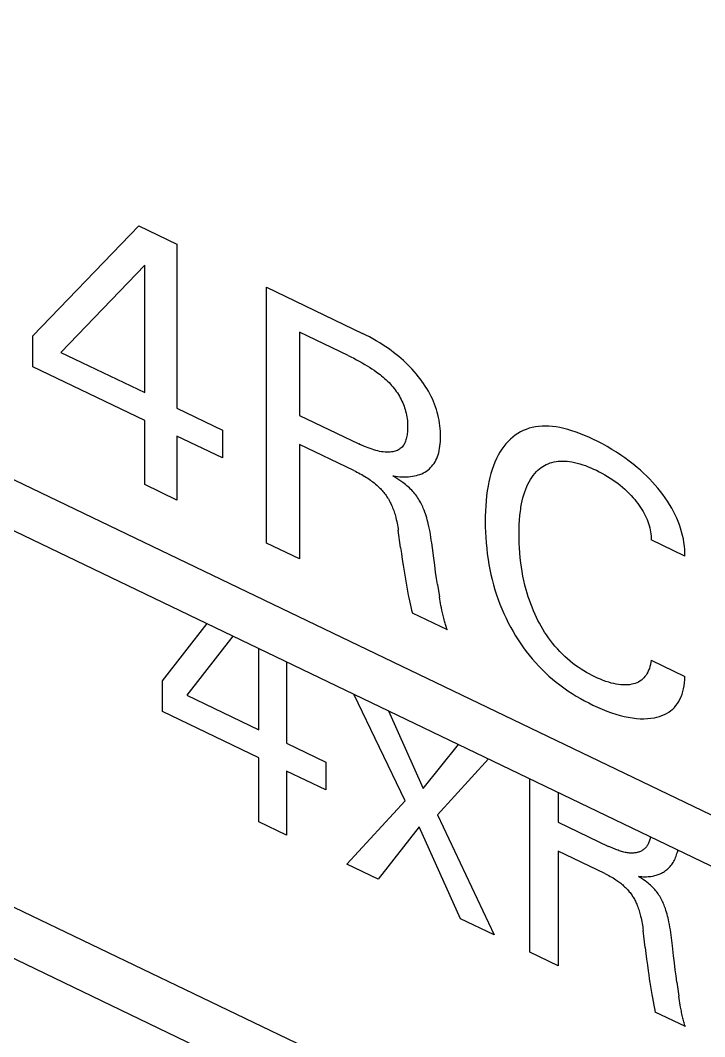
# Model space of a CAD drawing. Extents: x 0 to 420, y 0 to 297.
# Drawn here: x 169.51 to 174.32, y 130.12 to 137.26 of the extents above; entities that cross this region are included whole.
import ezdxf

# ---------------------------------------------------------------- set-up
doc = ezdxf.new("R2010")
doc.units = 0
doc.header["$LTSCALE"] = 23.1
doc.layers.add('40000_ISO', color=7, linetype='CONTINUOUS')

msp = doc.modelspace()

# ---------------------------------------------------------------- linework, layer by layer
at = {"layer": '40000_ISO', "color": 7, "linetype": 'CONTINUOUS'}
for p, q in [((151.239, 142.7894), (204.6505, 117.1157)), ((151.4456, 142.3318), (204.8571, 116.6581)), ((210.0891, 111.4974), (156.6777, 137.171)), ((156.8843, 136.7134), (210.2957, 111.0398)), ((169.5973, 135.0391), (170.3426, 135.8113)), ((170.3426, 135.8113), (170.6098, 135.6829)), ((170.6098, 135.6829), (170.6098, 134.532)), ((170.3834, 135.5358), (169.795, 134.9237)), ((170.3834, 134.6409), (170.3834, 135.5358)), ((171.2389, 133.5842), (171.2389, 135.3805)), ((171.2389, 135.3805), (171.9123, 135.0568)), ((171.4702, 135.0656), (171.4702, 134.4813)), ((171.8117, 134.9015), (171.4702, 135.0656)), ((171.9367, 135.0448), (171.9123, 135.0568)), ((169.5973, 134.8226), (169.5973, 135.0391)), ((171.9611, 135.0322), (171.9367, 135.0448)), ((171.9855, 135.0189), (171.9611, 135.0322)), ((172.0098, 135.0051), (171.9855, 135.0189)), ((172.0341, 134.9905), (172.0098, 135.0051)), ((172.0582, 134.9752), (172.0341, 134.9905)), ((169.795, 134.9237), (170.3834, 134.6409)), ((172.0766, 134.963), (172.0582, 134.9752)), ((172.0949, 134.9504), (172.0766, 134.963)), ((172.1131, 134.9373), (172.0949, 134.9504)), ((172.1312, 134.9237), (172.1131, 134.9373)), ((172.1491, 134.9097), (172.1312, 134.9237)), ((171.8117, 134.9015), (171.8313, 134.8919)), ((171.8313, 134.8919), (171.851, 134.882)), ((171.851, 134.882), (171.8706, 134.8718)), ((171.8706, 134.8718), (171.8902, 134.8613)), ((171.8902, 134.8613), (171.9098, 134.8504)), ((171.9098, 134.8504), (171.9294, 134.8391)), ((172.1669, 134.8952), (172.1491, 134.9097)), ((172.1845, 134.8801), (172.1669, 134.8952)), ((172.2004, 134.8659), (172.1845, 134.8801)), ((172.2161, 134.8513), (172.2004, 134.8659)), ((172.2316, 134.8362), (172.2161, 134.8513)), ((170.3834, 134.4448), (169.5973, 134.8226)), ((171.9294, 134.8391), (171.9455, 134.8294)), ((171.9455, 134.8294), (171.9616, 134.8195)), ((171.9616, 134.8195), (171.9776, 134.8091)), ((171.9776, 134.8091), (171.9936, 134.7984)), ((171.9936, 134.7984), (172.0095, 134.7872)), ((172.0095, 134.7872), (172.0252, 134.7756)), ((172.0252, 134.7756), (172.0361, 134.7673)), ((172.2469, 134.8207), (172.2316, 134.8362)), ((172.2619, 134.8048), (172.2469, 134.8207)), ((172.2766, 134.7884), (172.2619, 134.8048)), ((172.291, 134.7717), (172.2766, 134.7884)), ((172.3043, 134.7554), (172.291, 134.7717)), ((172.0361, 134.7673), (172.047, 134.7586)), ((172.047, 134.7586), (172.0577, 134.7498)), ((172.0577, 134.7498), (172.0683, 134.7406)), ((172.0683, 134.7406), (172.0788, 134.7311)), ((172.0788, 134.7311), (172.0891, 134.7212)), ((172.0891, 134.7212), (172.0993, 134.711)), ((172.0993, 134.711), (172.1083, 134.7015)), ((172.1083, 134.7015), (172.1172, 134.6916)), ((172.3172, 134.7388), (172.3043, 134.7554)), ((172.3298, 134.7218), (172.3172, 134.7388)), ((172.3419, 134.7045), (172.3298, 134.7218)), ((172.3536, 134.687), (172.3419, 134.7045)), ((172.1172, 134.6916), (172.1258, 134.6814)), ((172.1258, 134.6814), (172.1342, 134.671)), ((172.1342, 134.671), (172.1424, 134.6604)), ((172.1424, 134.6604), (172.1502, 134.6495)), ((172.1502, 134.6495), (172.1578, 134.6384)), ((172.1578, 134.6384), (172.165, 134.6271)), ((172.3648, 134.6691), (172.3536, 134.687)), ((172.3754, 134.651), (172.3648, 134.6691)), ((172.3855, 134.6327), (172.3754, 134.651)), ((172.3947, 134.6147), (172.3855, 134.6327)), ((172.165, 134.6271), (172.1718, 134.6156)), ((172.1718, 134.6156), (172.1782, 134.6042)), ((172.1782, 134.6042), (172.1841, 134.5925)), ((172.1841, 134.5925), (172.1897, 134.5808)), ((172.1897, 134.5808), (172.1949, 134.569)), ((172.1949, 134.569), (172.1998, 134.5572)), ((172.1998, 134.5572), (172.2042, 134.5453)), ((172.4033, 134.5965), (172.3947, 134.6147)), ((172.4113, 134.5782), (172.4033, 134.5965)), ((172.4187, 134.5598), (172.4113, 134.5782)), ((172.4255, 134.5413), (172.4187, 134.5598)), ((170.6098, 134.532), (170.9298, 134.3782)), ((172.2042, 134.5453), (172.2083, 134.5334)), ((172.2083, 134.5334), (172.212, 134.5216)), ((172.212, 134.5216), (172.2154, 134.5098)), ((172.2154, 134.5098), (172.2187, 134.4965)), ((172.2187, 134.4965), (172.2216, 134.4833)), ((172.4317, 134.5229), (172.4255, 134.5413)), ((172.4373, 134.5045), (172.4317, 134.5229)), ((172.4422, 134.4862), (172.4373, 134.5045)), ((172.4469, 134.4663), (172.4422, 134.4862)), ((170.3834, 133.9954), (170.3834, 134.4448)), ((171.4702, 134.4813), (171.8862, 134.2814)), ((172.2216, 134.4833), (172.224, 134.4701)), ((172.224, 134.4701), (172.226, 134.4571)), ((172.226, 134.4571), (172.2276, 134.4442)), ((172.2276, 134.4442), (172.2287, 134.4314)), ((172.2287, 134.4314), (172.2295, 134.4187)), ((172.2295, 134.4187), (172.2299, 134.4061)), ((172.4509, 134.4465), (172.4469, 134.4663)), ((172.4542, 134.427), (172.4509, 134.4465)), ((172.4568, 134.4076), (172.4542, 134.427)), ((170.9298, 134.3782), (170.9298, 134.1822)), ((172.226, 134.3444), (172.2244, 134.3351)), ((172.2273, 134.354), (172.226, 134.3444)), ((172.2283, 134.3637), (172.2273, 134.354)), ((172.2291, 134.3736), (172.2283, 134.3637)), ((172.2296, 134.3836), (172.2291, 134.3736)), ((172.2299, 134.3937), (172.2296, 134.3836)), ((172.2299, 134.4061), (172.2299, 134.3937)), ((172.4588, 134.3884), (172.4568, 134.4076)), ((172.4601, 134.3694), (172.4588, 134.3884)), ((172.4609, 134.3506), (172.4601, 134.3694)), ((172.4611, 134.3321), (172.4609, 134.3506)), ((172.986, 134.3421), (172.9688, 134.3291)), ((173.0039, 134.3541), (172.986, 134.3421)), ((173.0226, 134.3649), (173.0039, 134.3541)), ((173.0421, 134.3746), (173.0226, 134.3649)), ((173.0622, 134.383), (173.0421, 134.3746)), ((173.083, 134.3902), (173.0622, 134.383)), ((173.1046, 134.396), (173.083, 134.3902)), ((173.1269, 134.4005), (173.1046, 134.396)), ((173.1499, 134.4036), (173.1269, 134.4005)), ((173.1734, 134.4054), (173.1499, 134.4036)), ((173.1974, 134.406), (173.1734, 134.4054)), ((173.2219, 134.4052), (173.1974, 134.406)), ((173.2468, 134.4033), (173.2219, 134.4052)), ((173.272, 134.4001), (173.2468, 134.4033)), ((173.2975, 134.3958), (173.272, 134.4001)), ((173.3261, 134.3896), (173.2975, 134.3958)), ((173.355, 134.3822), (173.3261, 134.3896)), ((173.3841, 134.3735), (173.355, 134.3822)), ((173.4133, 134.3637), (173.3841, 134.3735)), ((173.4427, 134.3527), (173.4133, 134.3637)), ((173.4721, 134.3408), (173.4427, 134.3527)), ((170.6098, 134.336), (170.6098, 133.8866)), ((170.9298, 134.1822), (170.6098, 134.336)), ((171.4702, 134.2776), (171.4702, 133.473)), ((171.8512, 134.0944), (171.4702, 134.2776)), ((171.8996, 134.2752), (171.8862, 134.2814)), ((171.913, 134.2692), (171.8996, 134.2752)), ((172.2, 134.2708), (172.1953, 134.2644)), ((172.2043, 134.2775), (172.2, 134.2708)), ((172.2082, 134.2847), (172.2043, 134.2775)), ((172.2118, 134.2923), (172.2082, 134.2847)), ((172.215, 134.3002), (172.2118, 134.2923)), ((172.2178, 134.3085), (172.215, 134.3002)), ((172.2203, 134.3171), (172.2178, 134.3085)), ((172.2225, 134.326), (172.2203, 134.3171)), ((172.2244, 134.3351), (172.2225, 134.326)), ((172.457, 134.2653), (172.4588, 134.2815)), ((172.4588, 134.2815), (172.4601, 134.2981)), ((172.4601, 134.2981), (172.4608, 134.315)), ((172.4608, 134.315), (172.4611, 134.3321)), ((172.9197, 134.2811), (172.9047, 134.2625)), ((172.9356, 134.2986), (172.9197, 134.2811)), ((172.9524, 134.315), (172.9356, 134.2986)), ((172.9688, 134.3291), (172.9524, 134.315)), ((173.5016, 134.328), (173.4721, 134.3408)), ((173.5312, 134.3143), (173.5016, 134.328)), ((173.5645, 134.2979), (173.5312, 134.3143)), ((173.5977, 134.2805), (173.5645, 134.2979)), ((173.6309, 134.2621), (173.5977, 134.2805)), ((171.9264, 134.2633), (171.913, 134.2692)), ((171.9398, 134.2578), (171.9264, 134.2633)), ((171.9532, 134.2525), (171.9398, 134.2578)), ((171.9665, 134.2475), (171.9532, 134.2525)), ((171.9798, 134.2429), (171.9665, 134.2475)), ((171.9931, 134.2387), (171.9798, 134.2429)), ((172.0063, 134.2349), (171.9931, 134.2387)), ((172.0194, 134.2315), (172.0063, 134.2349)), ((172.0325, 134.2286), (172.0194, 134.2315)), ((172.0455, 134.2263), (172.0325, 134.2286)), ((172.0584, 134.2245), (172.0455, 134.2263)), ((172.0712, 134.2232), (172.0584, 134.2245)), ((172.0805, 134.2227), (172.0712, 134.2232)), ((172.0897, 134.2226), (172.0805, 134.2227)), ((172.0989, 134.2228), (172.0897, 134.2226)), ((172.1079, 134.2234), (172.0989, 134.2228)), ((172.1167, 134.2244), (172.1079, 134.2234)), ((172.1253, 134.2257), (172.1167, 134.2244)), ((172.1337, 134.2275), (172.1253, 134.2257)), ((172.1419, 134.2298), (172.1337, 134.2275)), ((172.1498, 134.2324), (172.1419, 134.2298)), ((172.1574, 134.2356), (172.1498, 134.2324)), ((172.1647, 134.2392), (172.1574, 134.2356)), ((172.1717, 134.2432), (172.1647, 134.2392)), ((172.1783, 134.2478), (172.1717, 134.2432)), ((172.1844, 134.2529), (172.1783, 134.2478)), ((172.1902, 134.2585), (172.1844, 134.2529)), ((172.1953, 134.2644), (172.1902, 134.2585)), ((172.4391, 134.1912), (172.4437, 134.2043)), ((172.4437, 134.2043), (172.448, 134.2189)), ((172.448, 134.2189), (172.4516, 134.2339)), ((172.4516, 134.2339), (172.4546, 134.2494)), ((172.4546, 134.2494), (172.457, 134.2653)), ((172.8652, 134.201), (172.8539, 134.1787)), ((172.8775, 134.2225), (172.8652, 134.201)), ((172.8906, 134.243), (172.8775, 134.2225)), ((172.9047, 134.2625), (172.8906, 134.243)), ((173.664, 134.2426), (173.6309, 134.2621)), ((173.6969, 134.222), (173.664, 134.2426)), ((173.7265, 134.2024), (173.6969, 134.222)), ((173.756, 134.1819), (173.7265, 134.2024)), ((172.3998, 134.1237), (172.4077, 134.1335)), ((172.4077, 134.1335), (172.4151, 134.1439)), ((172.4151, 134.1439), (172.422, 134.155)), ((172.422, 134.155), (172.4282, 134.1665)), ((172.4282, 134.1665), (172.434, 134.1786)), ((172.434, 134.1786), (172.4391, 134.1912)), ((172.8425, 134.1535), (172.8322, 134.1274)), ((172.8539, 134.1787), (172.8425, 134.1535)), ((173.1784, 134.122), (173.1906, 134.1293)), ((173.1906, 134.1293), (173.2032, 134.1359)), ((173.2032, 134.1359), (173.2162, 134.1418)), ((173.2162, 134.1418), (173.2297, 134.1468)), ((173.2297, 134.1468), (173.2436, 134.1511)), ((173.2436, 134.1511), (173.2579, 134.1545)), ((173.2579, 134.1545), (173.2726, 134.1572)), ((173.2726, 134.1572), (173.2876, 134.159)), ((173.2876, 134.159), (173.303, 134.16)), ((173.303, 134.16), (173.3187, 134.1603)), ((173.3187, 134.1603), (173.3346, 134.1599)), ((173.3346, 134.1599), (173.3508, 134.1587)), ((173.3508, 134.1587), (173.3672, 134.1568)), ((173.3672, 134.1568), (173.3838, 134.1542)), ((173.3838, 134.1542), (173.4024, 134.1505)), ((173.4024, 134.1505), (173.4212, 134.146)), ((173.4212, 134.146), (173.4401, 134.1407)), ((173.4401, 134.1407), (173.4591, 134.1347)), ((173.4591, 134.1347), (173.4782, 134.1281)), ((173.4782, 134.1281), (173.4974, 134.1207)), ((173.7852, 134.1604), (173.756, 134.1819)), ((173.8141, 134.1378), (173.7852, 134.1604)), ((173.8427, 134.1142), (173.8141, 134.1378)), ((171.8512, 134.0944), (171.8624, 134.089)), ((171.8624, 134.089), (171.8735, 134.0834)), ((171.8735, 134.0834), (171.8847, 134.0776)), ((171.8847, 134.0776), (171.8959, 134.0715)), ((171.8959, 134.0715), (171.907, 134.0653)), ((171.907, 134.0653), (171.9181, 134.0589)), ((171.9181, 134.0589), (171.9292, 134.0522)), ((172.1406, 134.0476), (172.1268, 134.0562)), ((172.1268, 134.0562), (172.1433, 134.0536)), ((172.2781, 134.0558), (172.2913, 134.0589)), ((172.2913, 134.0589), (172.3042, 134.0626)), ((172.3042, 134.0626), (172.3164, 134.0668)), ((172.3164, 134.0668), (172.3284, 134.0717)), ((172.3284, 134.0717), (172.34, 134.0772)), ((172.34, 134.0772), (172.3512, 134.0833)), ((172.3512, 134.0833), (172.362, 134.0901)), ((172.362, 134.0901), (172.3723, 134.0975)), ((172.3723, 134.0975), (172.3821, 134.1056)), ((172.3821, 134.1056), (172.3914, 134.1145)), ((172.3914, 134.1145), (172.3998, 134.1237)), ((172.8145, 134.0727), (172.8071, 134.0443)), ((172.8229, 134.1004), (172.8145, 134.0727)), ((172.8322, 134.1274), (172.8229, 134.1004)), ((173.1015, 134.0458), (173.1118, 134.06)), ((173.1118, 134.06), (173.1228, 134.0734)), ((173.1228, 134.0734), (173.1345, 134.0861)), ((173.1345, 134.0861), (173.1448, 134.096)), ((173.1448, 134.096), (173.1555, 134.1053)), ((173.1555, 134.1053), (173.1668, 134.114)), ((173.1668, 134.114), (173.1784, 134.122)), ((173.4974, 134.1207), (173.5166, 134.1128)), ((173.5166, 134.1128), (173.5359, 134.1043)), ((173.5359, 134.1043), (173.5551, 134.0953)), ((173.5551, 134.0953), (173.5747, 134.0856)), ((173.5747, 134.0856), (173.5943, 134.0753)), ((173.5943, 134.0753), (173.6138, 134.0644)), ((173.6138, 134.0644), (173.6332, 134.0529)), ((173.8645, 134.0952), (173.8427, 134.1142)), ((173.886, 134.0756), (173.8645, 134.0952)), ((173.9072, 134.0554), (173.886, 134.0756)), ((170.6098, 133.8866), (170.3834, 133.9954)), ((171.9292, 134.0522), (171.9403, 134.0453)), ((171.9403, 134.0453), (171.9495, 134.0393)), ((171.9495, 134.0393), (171.9587, 134.0331)), ((171.9587, 134.0331), (171.9678, 134.0267)), ((171.9678, 134.0267), (171.9769, 134.0201)), ((171.9769, 134.0201), (171.9859, 134.0133)), ((171.9859, 134.0133), (171.9949, 134.0063)), ((171.9949, 134.0063), (172.0038, 133.999)), ((172.0038, 133.999), (172.0126, 133.9914)), ((172.0126, 133.9914), (172.0191, 133.9855)), ((172.0191, 133.9855), (172.0256, 133.9795)), ((172.1543, 134.0387), (172.1406, 134.0476)), ((172.1433, 134.0536), (172.1596, 134.0516)), ((172.1681, 134.0296), (172.1543, 134.0387)), ((172.1596, 134.0516), (172.1758, 134.0502)), ((172.1818, 134.02), (172.1681, 134.0296)), ((172.1758, 134.0502), (172.1918, 134.0493)), ((172.1954, 134.0101), (172.1818, 134.02)), ((172.1918, 134.0493), (172.2069, 134.049)), ((172.2049, 134.0028), (172.1954, 134.0101)), ((172.2143, 133.9953), (172.2049, 134.0028)), ((172.2069, 134.049), (172.2218, 134.0492)), ((172.2236, 133.9875), (172.2143, 133.9953)), ((172.2218, 134.0492), (172.2365, 134.05)), ((172.2328, 133.9795), (172.2236, 133.9875)), ((172.2365, 134.05), (172.2509, 134.0514)), ((172.2509, 134.0514), (172.2646, 134.0533)), ((172.2646, 134.0533), (172.2781, 134.0558)), ((172.7948, 133.9856), (172.7892, 133.9515)), ((172.8005, 134.0152), (172.7948, 133.9856)), ((172.8071, 134.0443), (172.8005, 134.0152)), ((173.0666, 133.9824), (173.0744, 133.9991)), ((173.0744, 133.9991), (173.0828, 134.0153)), ((173.0828, 134.0153), (173.0918, 134.0309)), ((173.0918, 134.0309), (173.1015, 134.0458)), ((173.6332, 134.0529), (173.6526, 134.0408)), ((173.6526, 134.0408), (173.6701, 134.0291)), ((173.6701, 134.0291), (173.6876, 134.0169)), ((173.6876, 134.0169), (173.7049, 134.004)), ((173.7049, 134.004), (173.722, 133.9905)), ((173.722, 133.9905), (173.7388, 133.9764)), ((173.928, 134.0345), (173.9072, 134.0554)), ((173.9485, 134.013), (173.928, 134.0345)), ((173.9685, 133.9908), (173.9485, 134.013)), ((173.9869, 133.9694), (173.9685, 133.9908)), ((172.0256, 133.9795), (172.0321, 133.9733)), ((172.0321, 133.9733), (172.0384, 133.967)), ((172.0384, 133.967), (172.0446, 133.9605)), ((172.0446, 133.9605), (172.0507, 133.9538)), ((172.0507, 133.9538), (172.0566, 133.947)), ((172.0566, 133.947), (172.0625, 133.94)), ((172.0625, 133.94), (172.0681, 133.9329)), ((172.0681, 133.9329), (172.0737, 133.9254)), ((172.0737, 133.9254), (172.0791, 133.9177)), ((172.0791, 133.9177), (172.0844, 133.91)), ((172.2419, 133.9712), (172.2328, 133.9795)), ((172.2509, 133.9626), (172.2419, 133.9712)), ((172.2584, 133.955), (172.2509, 133.9626)), ((172.2658, 133.9472), (172.2584, 133.955)), ((172.273, 133.9392), (172.2658, 133.9472)), ((172.28, 133.9309), (172.273, 133.9392)), ((172.2868, 133.9224), (172.28, 133.9309)), ((172.2934, 133.9137), (172.2868, 133.9224)), ((172.2995, 133.9049), (172.2934, 133.9137)), ((172.7847, 133.9168), (172.7811, 133.8815)), ((172.7892, 133.9515), (172.7847, 133.9168)), ((173.0395, 133.9024), (173.0452, 133.9233)), ((173.0452, 133.9233), (173.0517, 133.9435)), ((173.0517, 133.9435), (173.0588, 133.9633)), ((173.0588, 133.9633), (173.0666, 133.9824)), ((173.7388, 133.9764), (173.7544, 133.9626)), ((173.7544, 133.9626), (173.7697, 133.9483)), ((173.7697, 133.9483), (173.7848, 133.9334)), ((173.7848, 133.9334), (173.7995, 133.918)), ((173.7995, 133.918), (173.8139, 133.9021)), ((174.0048, 133.9474), (173.9869, 133.9694)), ((174.0221, 133.9249), (174.0048, 133.9474)), ((174.0389, 133.9019), (174.0221, 133.9249)), ((172.0844, 133.91), (172.0894, 133.902)), ((172.0894, 133.902), (172.0943, 133.894)), ((172.0943, 133.894), (172.0989, 133.8859)), ((172.0989, 133.8859), (172.1034, 133.8777)), ((172.1034, 133.8777), (172.1077, 133.8694)), ((172.1077, 133.8694), (172.1118, 133.8611)), ((172.1118, 133.8611), (172.1162, 133.8516)), ((172.1162, 133.8516), (172.1204, 133.8421)), ((172.1204, 133.8421), (172.1244, 133.8325)), ((172.3054, 133.8959), (172.2995, 133.9049)), ((172.3111, 133.8868), (172.3054, 133.8959)), ((172.3164, 133.8775), (172.3111, 133.8868)), ((172.3216, 133.8681), (172.3164, 133.8775)), ((172.3264, 133.8585), (172.3216, 133.8681)), ((172.3311, 133.8489), (172.3264, 133.8585)), ((172.3355, 133.8393), (172.3311, 133.8489)), ((172.7784, 133.8457), (172.7765, 133.8094)), ((172.7811, 133.8815), (172.7784, 133.8457)), ((173.0259, 133.8373), (173.0298, 133.8594)), ((173.0298, 133.8594), (173.0343, 133.8812)), ((173.0343, 133.8812), (173.0395, 133.9024)), ((173.8139, 133.9021), (173.825, 133.8893)), ((173.825, 133.8893), (173.8358, 133.8761)), ((173.8358, 133.8761), (173.8462, 133.8627)), ((173.8462, 133.8627), (173.8563, 133.849)), ((173.8563, 133.849), (173.866, 133.835)), ((174.0548, 133.8785), (174.0389, 133.9019)), ((174.07, 133.8546), (174.0548, 133.8785)), ((174.0843, 133.8303), (174.07, 133.8546)), ((172.1244, 133.8325), (172.1281, 133.8229)), ((172.1281, 133.8229), (172.1316, 133.8133)), ((172.1316, 133.8133), (172.1349, 133.8037)), ((172.1349, 133.8037), (172.138, 133.7941)), ((172.138, 133.7941), (172.141, 133.7845)), ((172.141, 133.7845), (172.1437, 133.7749)), ((172.1437, 133.7749), (172.1471, 133.7621)), ((172.3397, 133.8296), (172.3355, 133.8393)), ((172.3453, 133.816), (172.3397, 133.8296)), ((172.3505, 133.8023), (172.3453, 133.816)), ((172.3553, 133.7886), (172.3505, 133.8023)), ((172.3598, 133.775), (172.3553, 133.7886)), ((172.364, 133.7614), (172.3598, 133.775)), ((172.7754, 133.7727), (172.7751, 133.7357)), ((172.7765, 133.8094), (172.7754, 133.7727)), ((173.0155, 133.7461), (173.0181, 133.777)), ((173.0181, 133.777), (173.0215, 133.8075)), ((173.0215, 133.8075), (173.0236, 133.8225)), ((173.0236, 133.8225), (173.0259, 133.8373)), ((173.866, 133.835), (173.8752, 133.8207)), ((173.8752, 133.8207), (173.8838, 133.8061)), ((173.8838, 133.8061), (173.8914, 133.7924)), ((173.8914, 133.7924), (173.8985, 133.7784)), ((173.8985, 133.7784), (173.905, 133.7644)), ((174.0969, 133.8071), (174.0843, 133.8303)), ((174.1086, 133.7836), (174.0969, 133.8071)), ((174.1195, 133.7598), (174.1086, 133.7836)), ((172.1471, 133.7621), (172.1503, 133.7494)), ((172.1503, 133.7494), (172.1531, 133.7367)), ((172.1531, 133.7367), (172.1558, 133.7241)), ((172.1558, 133.7241), (172.1581, 133.7115)), ((172.1581, 133.7115), (172.1603, 133.699)), ((172.3679, 133.7478), (172.364, 133.7614)), ((172.3715, 133.7342), (172.3679, 133.7478)), ((172.3748, 133.7207), (172.3715, 133.7342)), ((172.3793, 133.7013), (172.3748, 133.7207)), ((172.3833, 133.682), (172.3793, 133.7013)), ((172.7751, 133.7357), (172.7754, 133.6985)), ((173.0127, 133.683), (173.0138, 133.7148)), ((173.0138, 133.7148), (173.0155, 133.7461)), ((173.905, 133.7644), (173.911, 133.7502)), ((173.911, 133.7502), (173.9165, 133.736)), ((173.9165, 133.736), (173.9214, 133.7217)), ((173.9214, 133.7217), (173.9258, 133.7075)), ((173.9258, 133.7075), (173.9298, 133.6924)), ((174.1294, 133.736), (174.1195, 133.7598)), ((174.1385, 133.712), (174.1294, 133.736)), ((174.1466, 133.688), (174.1385, 133.712)), ((172.1603, 133.699), (172.1622, 133.6866)), ((172.1622, 133.6866), (172.164, 133.6742)), ((172.1804, 133.5526), (172.164, 133.6742)), ((172.3869, 133.6629), (172.3833, 133.682)), ((172.3902, 133.6437), (172.3869, 133.6629)), ((172.3933, 133.6247), (172.3902, 133.6437)), ((172.7754, 133.6985), (172.7765, 133.661)), ((172.7765, 133.661), (172.7784, 133.6232)), ((173.0123, 133.6509), (173.0127, 133.683)), ((173.0126, 133.6175), (173.0123, 133.6509)), ((173.9298, 133.6924), (173.9332, 133.6775)), ((173.9332, 133.6775), (173.9358, 133.6627)), ((173.9358, 133.6627), (173.9379, 133.6481)), ((173.9379, 133.6481), (173.9392, 133.6338)), ((173.9392, 133.6338), (173.9398, 133.6198)), ((174.1538, 133.664), (174.1466, 133.688)), ((174.1605, 133.6385), (174.1538, 133.664)), ((174.1661, 133.6132), (174.1605, 133.6385)), ((171.4702, 133.473), (171.2389, 133.5842)), ((172.3961, 133.6057), (172.3933, 133.6247)), ((172.3988, 133.5868), (172.3961, 133.6057)), ((172.4036, 133.5507), (172.3988, 133.5868)), ((172.7784, 133.6232), (172.7812, 133.585)), ((172.7812, 133.585), (172.7848, 133.5465)), ((173.0135, 133.5838), (173.0126, 133.6175)), ((173.0152, 133.5498), (173.0135, 133.5838)), ((173.9398, 133.6198), (173.9398, 133.6061)), ((174.177, 133.4921), (173.9398, 133.6061)), ((174.1706, 133.5881), (174.1661, 133.6132)), ((174.1739, 133.5634), (174.1706, 133.5881)), ((174.1761, 133.5391), (174.1739, 133.5634)), ((172.1804, 133.5526), (172.1862, 133.5112)), ((172.1862, 133.5112), (172.1922, 133.4697)), ((172.4129, 133.4787), (172.4036, 133.5507)), ((172.7848, 133.5465), (172.7893, 133.5077)), ((172.7893, 133.5077), (172.7949, 133.4685)), ((173.0176, 133.5154), (173.0152, 133.5498)), ((173.0208, 133.4808), (173.0176, 133.5154)), ((174.1771, 133.5153), (174.1761, 133.5391)), ((174.177, 133.4921), (174.1771, 133.5153)), ((172.1922, 133.4697), (172.1984, 133.4281)), ((172.1984, 133.4281), (172.2048, 133.3865)), ((172.4196, 133.4297), (172.4129, 133.4787)), ((172.4265, 133.3805), (172.4196, 133.4297)), ((172.7949, 133.4685), (172.8007, 133.4337)), ((172.8007, 133.4337), (172.8073, 133.3986)), ((173.0248, 133.4459), (173.0208, 133.4808)), ((173.0291, 133.4148), (173.0248, 133.4459)), ((173.0341, 133.3836), (173.0291, 133.4148)), ((172.2048, 133.3865), (172.2093, 133.3588)), ((172.2093, 133.3588), (172.2139, 133.3311)), ((172.4329, 133.3364), (172.4265, 133.3805)), ((172.8073, 133.3986), (172.8148, 133.3632)), ((172.8148, 133.3632), (172.8232, 133.3278)), ((173.0399, 133.3522), (173.0341, 133.3836)), ((173.0465, 133.3205), (173.0399, 133.3522)), ((172.2139, 133.3311), (172.2186, 133.3033)), ((172.2186, 133.3033), (172.2236, 133.2754)), ((172.2236, 133.2754), (172.2289, 133.2475)), ((172.4396, 133.2922), (172.4329, 133.3364)), ((172.4396, 133.2922), (172.4527, 133.207)), ((172.8232, 133.3278), (172.8326, 133.2921)), ((172.8326, 133.2921), (172.843, 133.2564)), ((173.054, 133.2887), (173.0465, 133.3205)), ((173.0624, 133.2568), (173.054, 133.2887)), ((172.2289, 133.2475), (172.2344, 133.2195)), ((172.2344, 133.2195), (172.2387, 133.1986)), ((172.4552, 133.1915), (172.4527, 133.207)), ((172.843, 133.2564), (172.8544, 133.2205)), ((172.8544, 133.2205), (172.8658, 133.1876)), ((173.0695, 133.2321), (173.0624, 133.2568)), ((173.0772, 133.2074), (173.0695, 133.2321)), ((173.0854, 133.1826), (173.0772, 133.2074)), ((172.2387, 133.1986), (172.2432, 133.1775)), ((172.2432, 133.1775), (172.2479, 133.1565)), ((172.2479, 133.1565), (172.2529, 133.1354)), ((172.2529, 133.1354), (172.258, 133.1142)), ((172.4578, 133.1761), (172.4552, 133.1915)), ((172.4605, 133.1606), (172.4578, 133.1761)), ((172.4634, 133.145), (172.4605, 133.1606)), ((172.4665, 133.1294), (172.4634, 133.145)), ((172.4696, 133.1138), (172.4665, 133.1294)), ((172.8658, 133.1876), (172.8781, 133.1546)), ((172.8781, 133.1546), (172.8914, 133.1217)), ((173.0944, 133.1579), (173.0854, 133.1826)), ((173.1039, 133.1331), (173.0944, 133.1579)), ((173.1141, 133.1084), (173.1039, 133.1331)), ((172.258, 133.1142), (172.2634, 133.093)), ((172.5091, 132.9749), (172.2634, 133.093)), ((172.4717, 133.1042), (172.4696, 133.1138)), ((172.4738, 133.0946), (172.4717, 133.1042)), ((172.476, 133.0849), (172.4738, 133.0946)), ((172.4783, 133.0753), (172.476, 133.0849)), ((172.4806, 133.0656), (172.4783, 133.0753)), ((172.4831, 133.0559), (172.4806, 133.0656)), ((172.8914, 133.1217), (172.9055, 133.089)), ((172.9055, 133.089), (172.9206, 133.0563)), ((173.1249, 133.0837), (173.1141, 133.1084)), ((173.1348, 133.0626), (173.1249, 133.0837)), ((173.1452, 133.0416), (173.1348, 133.0626)), ((170.5088, 132.6174), (170.8213, 133.0184)), ((172.4857, 133.0462), (172.4831, 133.0559)), ((172.4884, 133.0365), (172.4857, 133.0462)), ((172.4907, 133.0288), (172.4884, 133.0365)), ((172.493, 133.0211), (172.4907, 133.0288)), ((172.4954, 133.0134), (172.493, 133.0211)), ((172.4979, 133.0058), (172.4954, 133.0134)), ((172.5005, 132.9981), (172.4979, 133.0058)), ((172.5033, 132.9904), (172.5005, 132.9981)), ((172.5061, 132.9826), (172.5033, 132.9904)), ((172.9206, 133.0563), (172.9366, 133.0239)), ((172.9366, 133.0239), (172.9536, 132.9917)), ((172.9536, 132.9917), (172.97, 132.9625)), ((173.1561, 133.0207), (173.1452, 133.0416)), ((173.1675, 133), (173.1561, 133.0207)), ((173.1794, 132.9795), (173.1675, 133)), ((171.002, 132.9315), (170.6788, 132.5153)), ((172.5091, 132.9749), (172.5061, 132.9826)), ((172.97, 132.9625), (172.9871, 132.9336)), ((172.9871, 132.9336), (173.005, 132.9051)), ((173.1918, 132.9593), (173.1794, 132.9795)), ((173.2048, 132.9394), (173.1918, 132.9593)), ((173.2183, 132.9198), (173.2048, 132.9394)), ((173.2323, 132.9006), (173.2183, 132.9198)), ((171.1848, 132.2721), (171.1848, 132.8437)), ((173.005, 132.9051), (173.0237, 132.8771)), ((173.0237, 132.8771), (173.043, 132.8495)), ((173.043, 132.8495), (173.063, 132.8225)), ((173.2481, 132.8802), (173.2323, 132.9006)), ((173.2644, 132.8604), (173.2481, 132.8802)), ((173.2813, 132.8411), (173.2644, 132.8604)), ((173.063, 132.8225), (173.0838, 132.7961)), ((173.0838, 132.7961), (173.1051, 132.7703)), ((173.2987, 132.8224), (173.2813, 132.8411)), ((173.3165, 132.8044), (173.2987, 132.8224)), ((173.3347, 132.787), (173.3165, 132.8044)), ((173.3532, 132.7704), (173.3347, 132.787)), ((171.3796, 132.75), (171.3796, 132.1785)), ((173.1051, 132.7703), (173.1275, 132.7448)), ((173.1275, 132.7448), (173.1505, 132.7201)), ((173.1505, 132.7201), (173.174, 132.6961)), ((173.3721, 132.7545), (173.3532, 132.7704)), ((173.3907, 132.7396), (173.3721, 132.7545)), ((173.4095, 132.7255), (173.3907, 132.7396)), ((173.4285, 132.7121), (173.4095, 132.7255)), ((173.4476, 132.6994), (173.4285, 132.7121)), ((173.9273, 132.7038), (173.9223, 132.6906)), ((173.9315, 132.7176), (173.9273, 132.7038)), ((173.935, 132.732), (173.9315, 132.7176)), ((173.9378, 132.7468), (173.935, 132.732)), ((173.9398, 132.7621), (173.9378, 132.7468)), ((173.9398, 132.7621), (174.177, 132.648)), ((173.174, 132.6961), (173.198, 132.673)), ((173.198, 132.673), (173.2224, 132.6507)), ((173.2224, 132.6507), (173.2472, 132.6291)), ((173.2472, 132.6291), (173.2723, 132.6085)), ((173.4668, 132.6874), (173.4476, 132.6994)), ((173.4861, 132.6759), (173.4668, 132.6874)), ((173.5055, 132.6651), (173.4861, 132.6759)), ((173.5249, 132.6549), (173.5055, 132.6651)), ((173.5443, 132.6453), (173.5249, 132.6549)), ((173.5639, 132.6362), (173.5443, 132.6453)), ((173.5835, 132.6277), (173.5639, 132.6362)), ((173.8802, 132.629), (173.8711, 132.6214)), ((173.8887, 132.6373), (173.8802, 132.629)), ((173.8966, 132.6464), (173.8887, 132.6373)), ((173.9039, 132.6563), (173.8966, 132.6464)), ((173.9106, 132.6668), (173.9039, 132.6563)), ((173.9166, 132.678), (173.9106, 132.6668)), ((173.9223, 132.6906), (173.9166, 132.678)), ((174.1764, 132.6255), (174.177, 132.648)), ((170.5088, 132.401), (170.5088, 132.6174)), ((173.2723, 132.6085), (173.2976, 132.5887)), ((173.2976, 132.5887), (173.3263, 132.5675)), ((173.3263, 132.5675), (173.3552, 132.5474)), ((173.603, 132.6199), (173.5835, 132.6277)), ((173.6224, 132.6128), (173.603, 132.6199)), ((173.6418, 132.6064), (173.6224, 132.6128)), ((173.6594, 132.6013), (173.6418, 132.6064)), ((173.6768, 132.597), (173.6594, 132.6013)), ((173.6941, 132.5934), (173.6768, 132.597)), ((173.7112, 132.5906), (173.6941, 132.5934)), ((173.7281, 132.5887), (173.7112, 132.5906)), ((173.7437, 132.5877), (173.7281, 132.5887)), ((173.759, 132.5876), (173.7437, 132.5877)), ((173.7741, 132.5883), (173.759, 132.5876)), ((173.7888, 132.5898), (173.7741, 132.5883)), ((173.8032, 132.5922), (173.7888, 132.5898)), ((173.8156, 132.5951), (173.8032, 132.5922)), ((173.8276, 132.5988), (173.8156, 132.5951)), ((173.8393, 132.6032), (173.8276, 132.5988)), ((173.8504, 132.6084), (173.8393, 132.6032)), ((173.861, 132.6145), (173.8504, 132.6084)), ((173.8711, 132.6214), (173.861, 132.6145)), ((174.163, 132.5416), (174.168, 132.5615)), ((174.168, 132.5615), (174.1719, 132.5821)), ((174.1719, 132.5821), (174.1747, 132.6035)), ((174.1747, 132.6035), (174.1764, 132.6255)), ((170.6788, 132.5153), (171.1848, 132.2721)), ((172.2112, 131.7737), (171.8523, 132.5228)), ((173.3552, 132.5474), (173.3842, 132.5283)), ((173.3842, 132.5283), (173.4134, 132.5101)), ((173.4134, 132.5101), (173.4428, 132.493)), ((173.4428, 132.493), (173.4722, 132.4767)), ((174.1338, 132.4719), (174.1424, 132.4876)), ((174.1424, 132.4876), (174.15, 132.5042)), ((174.15, 132.5042), (174.157, 132.5224)), ((174.157, 132.5224), (174.163, 132.5416)), ((173.4722, 132.4767), (173.5017, 132.4613)), ((173.5017, 132.4613), (173.5312, 132.4467)), ((173.5312, 132.4467), (173.5636, 132.4316)), ((173.5636, 132.4316), (173.596, 132.4175)), ((173.596, 132.4175), (173.6283, 132.4046)), ((174.0785, 132.4074), (174.0912, 132.4183)), ((174.0912, 132.4183), (174.1031, 132.4302)), ((174.1031, 132.4302), (174.1142, 132.4431)), ((174.1142, 132.4431), (174.1244, 132.457)), ((174.1244, 132.457), (174.1338, 132.4719)), ((171.1848, 132.076), (170.5088, 132.401)), ((172.0958, 132.4058), (172.339, 131.8612)), ((173.6283, 132.4046), (173.6605, 132.3928)), ((173.6605, 132.3928), (173.6925, 132.3823)), ((173.6925, 132.3823), (173.7218, 132.3738)), ((173.7218, 132.3738), (173.7509, 132.3666)), ((173.7509, 132.3666), (173.7797, 132.3606)), ((173.7797, 132.3606), (173.8082, 132.3559)), ((173.8082, 132.3559), (173.8363, 132.3526)), ((173.8363, 132.3526), (173.8625, 132.3509)), ((173.8625, 132.3509), (173.8883, 132.3505)), ((173.8883, 132.3505), (173.9136, 132.3515)), ((173.9136, 132.3515), (173.9384, 132.3539)), ((173.9384, 132.3539), (173.9625, 132.3577)), ((173.9625, 132.3577), (173.9808, 132.3618)), ((173.9808, 132.3618), (173.9987, 132.3667)), ((173.9987, 132.3667), (174.016, 132.3726)), ((174.016, 132.3726), (174.0327, 132.3796)), ((174.0327, 132.3796), (174.0487, 132.3877)), ((174.0487, 132.3877), (174.064, 132.397)), ((174.064, 132.397), (174.0785, 132.4074)), ((171.3796, 132.1785), (171.6547, 132.0462)), ((172.339, 131.8612), (172.586, 132.1701)), ((171.1848, 131.6267), (171.1848, 132.076)), ((172.7984, 132.0681), (172.4399, 131.6751)), ((171.6547, 132.0462), (171.6547, 131.8502)), ((171.3796, 131.9824), (171.3796, 131.533)), ((171.6547, 131.8502), (171.3796, 131.9824)), ((173.0881, 130.7118), (173.0881, 131.9288)), ((171.8031, 131.3295), (172.2112, 131.7737)), ((173.287, 131.8332), (173.287, 131.6244)), ((172.4399, 131.6751), (172.8367, 130.8326)), ((171.3796, 131.533), (171.1848, 131.6267)), ((172.3101, 131.5924), (172.0216, 131.2244)), ((172.6007, 130.9461), (172.3101, 131.5924)), ((173.287, 131.6244), (173.6415, 131.4541)), ((173.9265, 131.4886), (173.9242, 131.4825)), ((173.9285, 131.4949), (173.9265, 131.4886)), ((173.9304, 131.5014), (173.9285, 131.4949)), ((173.9321, 131.508), (173.9304, 131.5014)), ((173.9336, 131.5148), (173.9321, 131.508)), ((173.9349, 131.5217), (173.9336, 131.5148)), ((173.287, 131.4208), (173.287, 130.6162)), ((173.6147, 131.2632), (173.287, 131.4208)), ((173.6498, 131.4502), (173.6415, 131.4541)), ((173.6581, 131.4465), (173.6498, 131.4502)), ((173.6664, 131.4428), (173.6581, 131.4465)), ((173.6747, 131.4392), (173.6664, 131.4428)), ((173.683, 131.4358), (173.6747, 131.4392)), ((173.6913, 131.4324), (173.683, 131.4358)), ((173.6995, 131.4293), (173.6913, 131.4324)), ((173.7078, 131.4263), (173.6995, 131.4293)), ((173.7161, 131.4234), (173.7078, 131.4263)), ((173.7243, 131.4208), (173.7161, 131.4234)), ((173.7325, 131.4183), (173.7243, 131.4208)), ((173.7406, 131.416), (173.7325, 131.4183)), ((173.7487, 131.414), (173.7406, 131.416)), ((173.8591, 131.4164), (173.8534, 131.4143)), ((173.8646, 131.4186), (173.8591, 131.4164)), ((173.87, 131.4211), (173.8646, 131.4186)), ((173.8752, 131.4239), (173.87, 131.4211)), ((173.8802, 131.4269), (173.8752, 131.4239)), ((173.8851, 131.4301), (173.8802, 131.4269)), ((173.8897, 131.4336), (173.8851, 131.4301)), ((173.8942, 131.4374), (173.8897, 131.4336)), ((173.8984, 131.4414), (173.8942, 131.4374)), ((173.9024, 131.4456), (173.8984, 131.4414)), ((173.9062, 131.4502), (173.9024, 131.4456)), ((173.9098, 131.455), (173.9062, 131.4502)), ((173.9131, 131.46), (173.9098, 131.455)), ((173.9162, 131.4653), (173.9131, 131.46)), ((173.9191, 131.4708), (173.9162, 131.4653)), ((173.9218, 131.4765), (173.9191, 131.4708)), ((173.9242, 131.4825), (173.9218, 131.4765)), ((174.1242, 131.413), (174.1263, 131.4209)), ((174.1263, 131.4209), (174.1281, 131.4289)), ((173.7568, 131.4122), (173.7487, 131.414)), ((173.7648, 131.4106), (173.7568, 131.4122)), ((173.7727, 131.4093), (173.7648, 131.4106)), ((173.7806, 131.4083), (173.7727, 131.4093)), ((173.7884, 131.4075), (173.7806, 131.4083)), ((173.7962, 131.407), (173.7884, 131.4075)), ((173.8039, 131.4068), (173.7962, 131.407)), ((173.8104, 131.407), (173.8039, 131.4068)), ((173.8168, 131.4073), (173.8104, 131.407)), ((173.8232, 131.4079), (173.8168, 131.4073)), ((173.8294, 131.4087), (173.8232, 131.4079)), ((173.8356, 131.4097), (173.8294, 131.4087)), ((173.8416, 131.411), (173.8356, 131.4097)), ((173.8476, 131.4126), (173.8416, 131.411)), ((173.8534, 131.4143), (173.8476, 131.4126)), ((174.0947, 131.342), (174.0993, 131.35)), ((174.0993, 131.35), (174.1037, 131.3583)), ((174.1037, 131.3583), (174.1078, 131.3669)), ((174.1078, 131.3669), (174.1116, 131.3756)), ((174.1116, 131.3756), (174.1151, 131.3847)), ((174.1151, 131.3847), (174.1184, 131.3939)), ((174.1184, 131.3939), (174.1215, 131.4033)), ((174.1215, 131.4033), (174.1242, 131.413)), ((172.0216, 131.2244), (171.8031, 131.3295)), ((174.0198, 131.2696), (174.0273, 131.2739)), ((174.0273, 131.2739), (174.0345, 131.2785)), ((174.0345, 131.2785), (174.0416, 131.2835)), ((174.0416, 131.2835), (174.0485, 131.2887)), ((174.0485, 131.2887), (174.0551, 131.2943)), ((174.0551, 131.2943), (174.0615, 131.3002)), ((174.0615, 131.3002), (174.0677, 131.3063)), ((174.0677, 131.3063), (174.0736, 131.3128)), ((174.0736, 131.3128), (174.0792, 131.3196)), ((174.0792, 131.3196), (174.0847, 131.3268)), ((174.0847, 131.3268), (174.0898, 131.3342)), ((174.0898, 131.3342), (174.0947, 131.342)), ((173.6147, 131.2632), (173.6243, 131.2585)), ((173.6243, 131.2585), (173.6339, 131.2537)), ((173.6339, 131.2537), (173.6435, 131.2486)), ((173.6435, 131.2486), (173.6531, 131.2433)), ((173.6531, 131.2433), (173.6627, 131.2379)), ((173.6627, 131.2379), (173.6723, 131.2322)), ((173.6723, 131.2322), (173.6818, 131.2262)), ((173.6818, 131.2262), (173.6913, 131.2201)), ((173.6913, 131.2201), (173.6984, 131.2153)), ((173.6984, 131.2153), (173.7054, 131.2103)), ((173.7054, 131.2103), (173.7125, 131.2052)), ((173.7125, 131.2052), (173.7195, 131.2)), ((173.8636, 131.2359), (173.8517, 131.2435)), ((173.8517, 131.2435), (173.8631, 131.2423)), ((173.8631, 131.2423), (173.8744, 131.2415)), ((173.8754, 131.2279), (173.8636, 131.2359)), ((173.8744, 131.2415), (173.8856, 131.241)), ((173.8872, 131.2197), (173.8754, 131.2279)), ((173.8856, 131.241), (173.8966, 131.2408)), ((173.899, 131.211), (173.8872, 131.2197)), ((173.8966, 131.2408), (173.9076, 131.241)), ((173.9107, 131.202), (173.899, 131.211)), ((173.9076, 131.241), (173.918, 131.2415)), ((173.9189, 131.1953), (173.9107, 131.202)), ((173.918, 131.2415), (173.9284, 131.2424)), ((173.9284, 131.2424), (173.9385, 131.2436)), ((173.9385, 131.2436), (173.9486, 131.2452)), ((173.9486, 131.2452), (173.9584, 131.2471)), ((173.9584, 131.2471), (173.9664, 131.2489)), ((173.9664, 131.2489), (173.9742, 131.251)), ((173.9742, 131.251), (173.9819, 131.2534)), ((173.9819, 131.2534), (173.9895, 131.2559)), ((173.9895, 131.2559), (173.9969, 131.2588)), ((173.9969, 131.2588), (174.0042, 131.2619)), ((174.0042, 131.2619), (174.0121, 131.2656)), ((174.0121, 131.2656), (174.0198, 131.2696)), ((173.7195, 131.2), (173.7264, 131.1946)), ((173.7264, 131.1946), (173.7333, 131.189)), ((173.7333, 131.189), (173.7401, 131.1832)), ((173.7401, 131.1832), (173.7468, 131.1772)), ((173.7468, 131.1772), (173.7535, 131.1711)), ((173.7535, 131.1711), (173.7592, 131.1655)), ((173.7592, 131.1655), (173.7649, 131.1599)), ((173.7649, 131.1599), (173.7704, 131.1541)), ((173.7704, 131.1541), (173.7759, 131.1481)), ((173.7759, 131.1481), (173.7812, 131.142)), ((173.7812, 131.142), (173.7864, 131.1358)), ((173.7864, 131.1358), (173.7915, 131.1294)), ((173.7915, 131.1294), (173.7965, 131.1229)), ((173.9271, 131.1884), (173.9189, 131.1953)), ((173.9351, 131.1813), (173.9271, 131.1884)), ((173.943, 131.1739), (173.9351, 131.1813)), ((173.9508, 131.1662), (173.943, 131.1739)), ((173.9584, 131.1583), (173.9508, 131.1662)), ((173.965, 131.1511), (173.9584, 131.1583)), ((173.9714, 131.1437), (173.965, 131.1511)), ((173.9776, 131.1361), (173.9714, 131.1437)), ((173.9836, 131.1284), (173.9776, 131.1361)), ((173.7965, 131.1229), (173.8012, 131.1163)), ((173.8012, 131.1163), (173.8057, 131.1098)), ((173.8057, 131.1098), (173.81, 131.1031)), ((173.81, 131.1031), (173.8141, 131.0964)), ((173.8141, 131.0964), (173.8181, 131.0895)), ((173.8181, 131.0895), (173.8219, 131.0826)), ((173.8219, 131.0826), (173.8256, 131.0757)), ((173.8256, 131.0757), (173.8291, 131.0687)), ((173.8291, 131.0687), (173.8325, 131.0616)), ((173.8325, 131.0616), (173.8357, 131.0546)), ((173.9894, 131.1204), (173.9836, 131.1284)), ((173.9949, 131.1123), (173.9894, 131.1204)), ((174.0004, 131.1037), (173.9949, 131.1123)), ((174.0056, 131.095), (174.0004, 131.1037)), ((174.0105, 131.0861), (174.0056, 131.095)), ((174.0151, 131.0771), (174.0105, 131.0861)), ((174.0195, 131.068), (174.0151, 131.0771)), ((174.0236, 131.0589), (174.0195, 131.068)), ((174.0275, 131.0497), (174.0236, 131.0589)), ((173.8357, 131.0546), (173.8388, 131.0475)), ((173.8388, 131.0475), (173.8426, 131.0381)), ((173.8426, 131.0381), (173.8463, 131.0287)), ((173.8463, 131.0287), (173.8497, 131.0194)), ((173.8497, 131.0194), (173.8529, 131.01)), ((173.8529, 131.01), (173.8559, 131.0007)), ((173.8559, 131.0007), (173.8588, 130.9913)), ((173.8588, 130.9913), (173.8614, 130.982)), ((174.0313, 131.0405), (174.0275, 131.0497)), ((174.0348, 131.0313), (174.0313, 131.0405)), ((174.0397, 131.0179), (174.0348, 131.0313)), ((174.0442, 131.0044), (174.0397, 131.0179)), ((174.0483, 130.991), (174.0442, 131.0044)), ((174.0522, 130.9777), (174.0483, 130.991)), ((172.8367, 130.8326), (172.6007, 130.9461)), ((173.8614, 130.982), (173.8639, 130.9727)), ((173.8639, 130.9727), (173.8663, 130.9634)), ((173.8663, 130.9634), (173.8692, 130.9508)), ((173.8692, 130.9508), (173.8719, 130.9382)), ((173.8719, 130.9382), (173.8744, 130.9257)), ((173.8744, 130.9257), (173.8766, 130.9133)), ((174.0558, 130.9644), (174.0522, 130.9777)), ((174.0591, 130.9511), (174.0558, 130.9644)), ((174.0622, 130.9379), (174.0591, 130.9511)), ((174.065, 130.9247), (174.0622, 130.9379)), ((174.0688, 130.9056), (174.065, 130.9247)), ((173.8766, 130.9133), (173.8787, 130.9009)), ((173.8787, 130.9009), (173.8805, 130.8886)), ((173.8805, 130.8886), (173.8822, 130.8763)), ((173.8822, 130.8763), (173.8837, 130.8641)), ((173.8978, 130.7435), (173.8837, 130.8641)), ((174.0723, 130.8866), (174.0688, 130.9056)), ((174.0754, 130.8676), (174.0723, 130.8866)), ((174.0783, 130.8487), (174.0754, 130.8676)), ((174.0809, 130.8299), (174.0783, 130.8487)), ((174.0833, 130.8111), (174.0809, 130.8299)), ((174.0856, 130.7924), (174.0833, 130.8111)), ((174.0898, 130.7567), (174.0856, 130.7924)), ((173.287, 130.6162), (173.0881, 130.7118)), ((173.8978, 130.7435), (173.9028, 130.7025)), ((173.9028, 130.7025), (173.9079, 130.6615)), ((174.0978, 130.6853), (174.0898, 130.7567)), ((173.9079, 130.6615), (173.9133, 130.6203)), ((174.1035, 130.6367), (174.0978, 130.6853)), ((174.1094, 130.5881), (174.1035, 130.6367)), ((173.9133, 130.6203), (173.9188, 130.5791)), ((173.9188, 130.5791), (173.9226, 130.5517)), ((174.1149, 130.5444), (174.1094, 130.5881)), ((173.9226, 130.5517), (173.9266, 130.5243)), ((173.9266, 130.5243), (173.9307, 130.4969)), ((173.9307, 130.4969), (173.935, 130.4693)), ((174.1207, 130.5006), (174.1149, 130.5444)), ((174.1207, 130.5006), (174.1341, 130.401)), ((173.935, 130.4693), (173.9395, 130.4418)), ((173.9395, 130.4418), (173.9442, 130.4141)), ((173.9442, 130.4141), (173.9487, 130.3893)), ((173.9487, 130.3893), (173.9534, 130.3645)), ((173.9534, 130.3645), (173.9584, 130.3396)), ((174.1363, 130.3857), (174.1341, 130.401)), ((174.1387, 130.3704), (174.1363, 130.3857)), ((174.1412, 130.3551), (174.1387, 130.3704)), ((174.1438, 130.3397), (174.1412, 130.3551)), ((173.9584, 130.3396), (173.9636, 130.3146)), ((173.9636, 130.3146), (173.9692, 130.2895)), ((174.1804, 130.188), (173.9692, 130.2895)), ((174.1465, 130.3242), (174.1438, 130.3397)), ((174.1483, 130.3148), (174.1465, 130.3242)), ((174.1501, 130.3053), (174.1483, 130.3148)), ((174.152, 130.2958), (174.1501, 130.3053)), ((174.1539, 130.2863), (174.152, 130.2958)), ((174.156, 130.2768), (174.1539, 130.2863)), ((174.1581, 130.2673), (174.156, 130.2768)), ((174.1603, 130.2577), (174.1581, 130.2673)), ((174.1627, 130.2482), (174.1603, 130.2577)), ((174.1649, 130.2396), (174.1627, 130.2482)), ((174.1672, 130.231), (174.1649, 130.2396)), ((174.1696, 130.2225), (174.1672, 130.231)), ((174.1721, 130.2139), (174.1696, 130.2225)), ((174.1748, 130.2053), (174.1721, 130.2139)), ((174.1775, 130.1966), (174.1748, 130.2053)), ((174.1804, 130.188), (174.1775, 130.1966))]:
    msp.add_line(p, q, dxfattribs=at)

doc.saveas('drawing.dxf')
